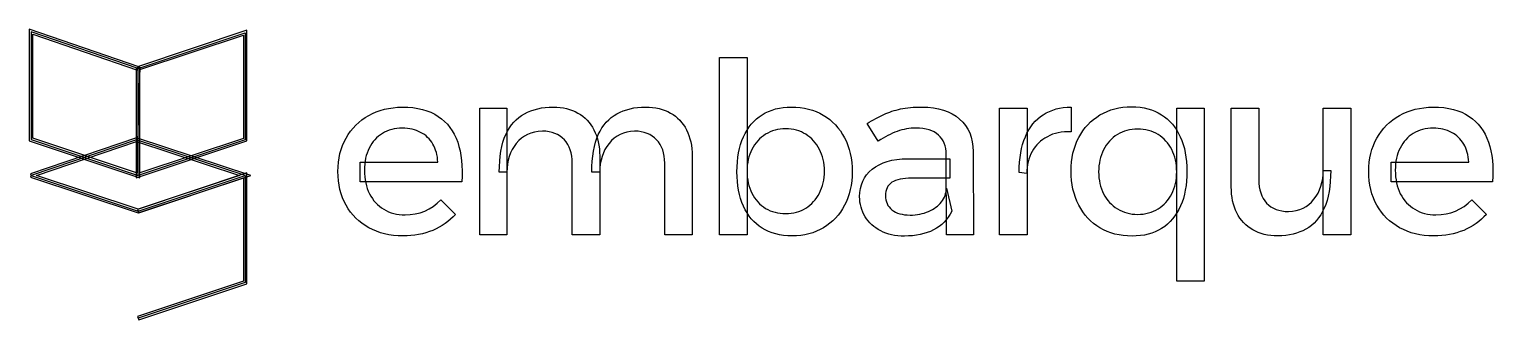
# Model space of a CAD drawing. Extents: x 0 to 480, y 0 to 96.
import ezdxf

# ---------------------------------------------------------------- set-up
doc = ezdxf.new("R2010")
doc.units = 0
doc.layers.get('0').update_dxf_attribs({"linetype": 'CONTINUOUS'})

msp = doc.modelspace()

# ---------------------------------------------------------------- linework, layer by layer
at = {"color": 7}
for points in [[(-0.000152, 95.638714), (-0.000152, 59.071008), (36.269978, 46.90254), (36.269978, 83.232831), (35.126935, 48.519342), (1.169748, 59.912172), (1.169748, 94.001499), (35.495416, 82.261674), (35.100077, 82.814932), (36.269978, 83.232831), (35.873565, 83.368191)], [(35.684568, 82.815085), (0.584845, 94.820361), (0.584845, 59.491318), (35.684568, 47.715361)], [(71.369296, 95.327117), (35.499447, 83.368979), (35.684539, 82.813689), (35.099543, 82.813689), (35.099543, 46.902704), (71.369296, 58.993389)], [(35.684575, 82.814824), (70.784335, 94.514744), (70.784335, 59.414984), (35.684575, 47.715064)], [(70.199304, 93.704677), (70.199304, 59.836603), (36.269535, 48.525155), (36.269535, 82.393229)], [(226.356784, 86.35084), (235.371573, 86.35084), (235.371573, 28.185875), (226.356784, 28.185875)], [(147.714683, 69.810668), (156.65108, 69.810668), (156.65108, 28.185875), (147.714683, 28.185875)], [(249.952008, 70.124226)], [(318.185986, 69.810668), (327.200775, 69.810668), (327.200775, 28.185875), (318.185986, 28.185875)], [(361.474453, 70.202615)], [(376.290056, 69.810668), (385.304839, 69.810668), (385.304839, 12.978322), (376.290056, 12.978322)], [(424.360258, 69.810668), (433.375041, 69.810668), (433.375041, 28.185875), (424.360258, 28.185875)], [(248.07066, 62.990788)], [(363.512577, 62.912397)], [(35.140906, 60.028059), (0.390763, 48.266446), (0.578149, 47.711156), (0.393056, 47.155866), (35.684765, 35.398815), (72.640062, 47.71573)], [(0.578862, 47.711319), (35.685643, 36.014909), (70.778383, 47.711319), (35.143936, 59.411239)], [(35.147926, 58.794092), (68.91544, 47.706581), (35.684929, 36.630512), (2.415563, 47.71573)], [(71.369296, 48.527436), (35.499447, 36.569299), (35.869632, 35.461013), (70.199304, 46.904997), (70.199304, 12.970654), (35.499447, 1.469539), (35.869632, 0.358959), (71.369296, 12.125148)]]:
    msp.add_lwpolyline(points, close=True, dxfattribs=at)
for points in [[(341.624433, 70.124226), (341.624433, 61.971726)], [(394.18032, 43.942154), (394.18032, 69.810668), (403.195109, 69.810668), (403.195109, 46.293837)], [(278.424954, 58.914534), (274.740655, 64.715354)], [(187.066181, 54.05439), (187.066181, 28.185875), (178.051397, 28.185875), (178.051397, 51.702707)], [(217.402895, 54.05439), (217.402895, 28.185875), (208.388107, 28.185875), (208.388107, 51.702707)], [(288.06686, 53.192105), (301.863401, 53.192105), (301.863401, 46.764173), (289.399476, 46.764173)], [(309.545563, 55.543788), (309.623954, 28.185875), (300.765948, 28.185875), (300.687557, 54.603117)], [(141.81797, 45.588329), (108.502454, 45.588329), (108.502454, 52.016266), (133.979025, 52.016266)], [(156.65108, 48.723906), (154.142615, 48.723906)], [(187.066181, 48.723906), (184.47933, 48.723906)], [(327.122384, 48.331962), (324.613924, 48.645521)], [(424.360258, 49.351024), (426.790327, 49.351024)], [(479.877537, 45.588329), (446.562021, 45.588329), (446.562021, 52.016266), (472.038593, 52.016266)], [(35.684575, 36.015144), (70.784335, 47.715064), (70.784335, 12.548615), (35.684575, 0.915384)], [(300.765948, 43.550204), (302.490513, 35.946428)], [(134.998088, 39.709123), (139.77984, 34.927365)], [(473.057655, 39.709123), (477.839407, 34.927365)]]:
    msp.add_lwpolyline(points, dxfattribs=at)
for points in [[(103.877479, 59.933596), (105.654307, 63.121434), (108.136638, 65.603767), (111.324473, 67.380595)], [(111.324473, 67.380595), (114.512311, 69.157422), (118.170485, 70.071966), (122.298995, 70.124226)], [(122.298995, 70.124226), (127.211401, 70.124226), (131.157003, 69.105163), (134.135802, 67.067037)], [(156.25913, 61.10944), (157.722401, 64.245018), (159.760528, 66.518312), (162.373509, 67.929321)], [(162.373509, 67.929321), (165.038747, 69.392591), (168.174325, 70.124226), (171.780242, 70.124226)], [(171.780242, 70.124226), (174.968077, 70.124226), (177.685576, 69.47098), (179.93274, 68.16449)], [(179.93274, 68.16449), (182.232164, 66.857997), (183.982862, 65.00278), (185.184833, 62.598838)], [(186.595845, 61.10944), (188.059112, 64.245018), (190.097237, 66.518312), (192.710218, 67.929321)], [(192.710218, 67.929321), (195.37546, 69.392591), (198.511038, 70.124226), (202.116951, 70.124226)], [(202.116951, 70.124226), (205.30479, 70.124226), (208.022291, 69.47098), (210.269454, 68.16449)], [(210.269454, 68.16449), (212.568879, 66.857997), (214.319577, 65.00278), (215.521548, 62.598838)], [(234.195728, 60.325546), (235.606739, 63.513384), (237.644865, 65.943457), (240.310107, 67.615763)], [(240.310107, 67.615763), (243.027606, 69.288072), (246.241573, 70.124226), (249.952008, 70.124226)], [(249.952008, 70.124226), (253.923739, 70.124226), (257.399004, 69.235812), (260.377803, 67.458985)], [(260.377803, 67.458985), (263.356602, 65.682158), (265.682155, 63.199825), (267.354462, 60.011987)], [(274.740655, 64.715354), (276.674258, 65.917325), (278.503345, 66.910258), (280.227916, 67.694153)], [(280.227916, 67.694153), (281.952483, 68.478047), (283.78157, 69.079033), (285.715177, 69.49711)], [(285.715177, 69.49711), (287.701041, 69.915187), (290.026594, 70.124226), (292.691836, 70.124226)], [(292.691836, 70.124226), (298.074577, 70.124226), (302.203087, 68.817734), (305.077364, 66.204751)], [(326.652048, 60.403937), (328.010798, 63.591772), (329.970533, 65.995714), (332.531254, 67.615763)], [(332.531254, 67.615763), (335.091978, 69.288072), (338.123038, 70.124226), (341.624433, 70.124226)], [(344.150385, 60.090378), (345.822691, 63.278217), (348.148244, 65.760548), (351.127043, 67.537374)], [(351.127043, 67.537374), (354.105842, 69.314201), (357.554979, 70.202615), (361.474453, 70.202615)], [(361.474453, 70.202615), (365.341666, 70.202615), (368.607892, 69.340331), (371.27313, 67.615763)], [(371.27313, 67.615763), (373.990633, 65.943457), (376.054888, 63.513384), (377.465895, 60.325546)], [(441.937046, 59.933596), (443.713874, 63.121434), (446.196205, 65.603767), (449.38404, 67.380595)], [(449.38404, 67.380595), (452.571879, 69.157422), (456.230053, 70.071966), (460.358562, 70.124226)], [(460.358562, 70.124226), (465.270968, 70.124226), (469.21657, 69.105163), (472.195369, 67.067037)], [(122.377386, 63.225956), (119.868922, 63.225956), (117.674017, 62.651099), (115.792672, 61.501385)], [(128.334982, 61.814944), (126.610415, 62.755618), (124.624549, 63.225956), (122.377386, 63.225956)], [(134.135802, 67.067037), (137.114601, 65.081173), (139.231117, 62.259154), (140.485349, 58.60098)], [(185.184833, 62.598838), (186.439065, 60.247157), (187.066181, 57.399007), (187.066181, 54.05439)], [(215.521548, 62.598838), (216.775779, 60.247157), (217.402895, 57.399007), (217.402895, 54.05439)], [(248.07066, 62.990788), (245.614457, 62.990788), (243.419552, 62.389802), (241.485946, 61.187831)], [(254.655374, 61.187831), (252.774028, 62.389802), (250.579124, 62.990788), (248.07066, 62.990788)], [(290.732097, 63.225956), (288.746233, 63.225956), (286.708109, 62.860138), (284.617724, 62.128502)], [(298.179097, 60.952664), (296.506786, 62.468192), (294.024453, 63.225956), (290.732097, 63.225956)], [(305.077364, 66.204751), (308.003906, 63.644031), (309.493306, 60.090376), (309.545563, 55.543788)], [(363.512577, 62.912397), (361.004114, 62.912397), (358.783079, 62.311411), (356.849472, 61.10944)], [(370.175677, 61.10944), (368.242074, 62.311411), (366.021041, 62.912397), (363.512577, 62.912397)], [(460.436953, 63.225956), (457.928493, 63.225956), (455.733588, 62.651099), (453.852239, 61.501385)], [(466.39455, 61.814944), (464.669982, 62.755618), (462.684117, 63.225956), (460.436953, 63.225956)], [(472.195369, 67.067037), (475.174169, 65.081173), (477.290684, 62.259154), (478.544916, 58.60098)], [(101.212236, 48.959074), (101.212236, 53.139844), (102.10065, 56.798018), (103.877479, 59.933596)], [(115.792672, 61.501385), (113.963586, 60.351674), (112.526448, 58.731627), (111.481255, 56.641242)], [(132.332846, 57.973863), (131.392171, 59.646169), (130.05955, 60.92653), (128.334982, 61.814944)], [(133.979025, 52.016266), (133.874504, 54.367948), (133.325777, 56.353813), (132.332846, 57.973863)], [(140.485349, 58.60098), (141.73958, 54.942806), (142.183787, 50.605256), (141.81797, 45.588329)], [(154.142615, 48.723906), (154.142615, 53.845351), (154.84812, 57.973863), (156.25913, 61.10944)], [(159.708267, 58.20903), (157.670142, 55.64831), (156.65108, 52.486602), (156.65108, 48.723906)], [(168.252714, 62.206894), (164.646801, 62.102372), (161.798652, 60.769751), (159.708267, 58.20903)], [(175.464541, 59.384875), (173.739974, 61.266221), (171.336031, 62.206894), (168.252714, 62.206894)], [(178.051397, 51.702707), (178.051397, 54.995063), (177.189112, 57.555786), (175.464541, 59.384875)], [(184.47933, 48.723906), (184.47933, 53.845351), (185.184835, 57.973863), (186.595845, 61.10944)], [(190.123367, 58.20903), (188.085243, 55.64831), (187.066181, 52.486602), (187.066181, 48.723906)], [(198.511038, 62.206894), (194.957386, 62.102372), (192.161495, 60.769751), (190.123367, 58.20903)], [(205.72287, 59.384875), (203.998303, 61.266221), (201.594359, 62.206894), (198.511038, 62.206894)], [(208.388107, 51.702707), (208.388107, 54.995063), (207.499694, 57.555786), (205.72287, 59.384875)], [(232.079213, 48.880688), (232.079213, 53.375016), (232.784718, 57.189968), (234.195728, 60.325546)], [(241.485946, 61.187831), (239.552343, 59.98586), (238.036815, 58.339682), (236.939361, 56.249297)], [(259.123573, 56.249297), (258.07838, 58.339682), (256.588981, 59.98586), (254.655374, 61.187831)], [(267.354462, 60.011987), (269.026772, 56.824149), (269.862927, 53.113716), (269.862927, 48.880688)], [(284.617724, 62.128502), (282.579596, 61.396867), (280.515339, 60.325544), (278.424954, 58.914534)], [(300.687557, 54.603117), (300.687557, 57.320616), (299.851403, 59.437132), (298.179097, 60.952664)], [(324.613924, 48.645521), (324.613924, 53.296626), (325.293299, 57.216099), (326.652048, 60.403937)], [(333.863875, 60.403937), (331.721233, 59.254223), (330.048926, 57.634173), (328.846955, 55.543788)], [(341.624433, 61.971726), (338.645634, 62.128504), (336.058781, 61.605908), (333.863875, 60.403937)], [(341.641925, 49.115856), (341.641925, 53.296626), (342.478078, 56.9548), (344.150385, 60.090378)], [(356.849472, 61.10944), (354.915869, 59.907469), (353.400341, 58.235161), (352.302888, 56.092515)], [(374.643876, 56.170906), (373.598683, 58.261291), (372.109284, 59.907469), (370.175677, 61.10944)], [(377.465895, 60.325546), (378.929166, 57.189968), (379.634671, 53.427275), (379.58241, 49.037465)], [(439.271804, 48.959074), (439.271804, 53.139844), (440.160218, 56.798018), (441.937046, 59.933596)], [(453.852239, 61.501385), (452.023154, 60.351674), (450.586015, 58.731627), (449.540822, 56.641242)], [(470.392413, 57.973863), (469.451738, 59.646169), (468.119117, 60.92653), (466.39455, 61.814944)], [(472.038593, 52.016266), (471.934071, 54.367948), (471.385345, 56.353813), (470.392413, 57.973863)], [(478.544916, 58.60098), (479.799148, 54.942806), (480.243355, 50.605256), (479.877537, 45.588329)], [(111.481255, 56.641242), (110.436062, 54.603117), (109.913466, 52.199175), (109.913466, 49.429415)], [(236.939361, 56.249297), (235.894169, 54.211169), (235.371573, 51.833355), (235.371573, 49.115856)], [(260.769753, 49.115856), (260.769753, 51.781098), (260.221026, 54.158912), (259.123573, 56.249297)], [(276.386829, 49.742968), (279.156589, 51.990136), (283.049933, 53.139848), (288.06686, 53.192105)], [(328.846955, 55.543788), (327.697241, 53.453403), (327.122384, 51.049461), (327.122384, 48.331962)], [(352.302888, 56.092515), (351.257695, 54.00213), (350.708968, 51.598188), (350.656708, 48.880688)], [(376.290056, 48.880688), (376.290056, 51.650448), (375.741329, 54.080521), (374.643876, 56.170906)], [(449.540822, 56.641242), (448.49563, 54.603117), (447.973033, 52.199175), (447.973033, 49.429415)], [(103.877479, 37.906166), (102.10065, 41.094001), (101.212236, 44.778304), (101.212236, 48.959074)], [(109.913466, 49.429415), (109.913466, 46.450616), (110.462191, 43.863763), (111.559641, 41.668856)], [(234.195728, 37.592608), (232.784718, 40.780446), (232.079213, 44.54314), (232.079213, 48.880688)], [(235.371573, 49.115856), (235.371573, 46.398353), (235.894169, 43.968281), (236.939361, 41.825639)], [(259.123573, 41.904024), (260.221026, 43.994409), (260.769753, 46.398353), (260.769753, 49.115856)], [(269.862927, 48.880688), (269.862927, 44.752175), (269.026772, 41.094001), (267.354462, 37.906166)], [(272.310581, 40.728185), (272.310581, 44.490877), (273.66933, 47.495805), (276.386829, 49.742968)], [(344.150385, 37.984552), (342.478078, 41.224651), (341.641925, 44.935086), (341.641925, 49.115856)], [(350.656708, 48.880688), (350.708968, 46.163186), (351.257695, 43.759242), (352.302888, 41.668856)], [(374.643876, 41.668856), (375.741329, 43.759242), (376.290056, 46.163186), (376.290056, 48.880688)], [(379.58241, 49.037465), (379.634671, 44.647656), (378.955296, 40.858833), (377.544286, 37.670999)], [(421.303066, 39.8659), (423.341194, 42.426624), (424.360258, 45.588332), (424.360258, 49.351024)], [(426.790327, 49.351024), (426.790327, 44.229579), (426.084822, 40.101068), (424.673811, 36.96549)], [(441.937046, 37.906166), (440.160218, 41.094001), (439.271804, 44.778304), (439.271804, 48.959074)], [(447.973033, 49.429415), (447.973033, 46.450616), (448.52176, 43.863763), (449.619213, 41.668856)], [(282.893153, 45.431552), (281.482142, 44.543138), (280.776637, 43.079869), (280.776637, 41.041744)], [(289.399476, 46.764173), (286.472937, 46.764173), (284.304163, 46.319966), (282.893153, 45.431552)], [(299.119768, 39.00362), (300.16496, 40.362369), (300.713687, 41.877897), (300.765948, 43.550204)], [(395.983277, 35.397701), (394.781306, 37.801647), (394.18032, 40.649798), (394.18032, 43.942154)], [(403.195109, 46.293837), (403.195109, 43.053738), (404.057392, 40.493016), (405.78196, 38.61167)], [(111.559641, 41.668856), (112.709355, 39.473953), (114.277143, 37.775516), (116.263007, 36.573545)], [(123.239671, 34.770589), (127.890777, 34.770589), (131.810249, 36.416767), (134.998088, 39.709123)], [(236.939361, 41.825639), (238.036815, 39.735253), (239.552343, 38.089075), (241.485946, 36.887104)], [(254.655374, 36.96549), (256.588981, 38.167461), (258.07838, 39.813639), (259.123573, 41.904024)], [(274.113537, 34.143471), (272.911566, 36.129338), (272.310581, 38.324243), (272.310581, 40.728185)], [(280.776637, 41.041744), (280.776637, 39.108138), (281.482142, 37.566477), (282.893153, 36.416763)], [(294.886737, 35.868042), (296.663565, 36.651935), (298.074575, 37.697127), (299.119768, 39.00362)], [(352.302888, 41.668856), (353.400341, 39.578471), (354.915869, 37.932293), (356.849472, 36.730322)], [(370.175677, 36.730322), (372.109284, 37.932293), (373.598683, 39.578471), (374.643876, 41.668856)], [(405.78196, 38.61167), (407.506527, 36.782585), (409.884339, 35.868042), (412.915395, 35.868042)], [(412.915395, 35.868042), (416.521312, 35.97256), (419.317202, 37.305179), (421.303066, 39.8659)], [(449.619213, 41.668856), (450.768924, 39.473953), (452.336713, 37.775516), (454.32258, 36.573545)], [(461.299239, 34.770589), (465.950344, 34.770589), (469.869817, 36.416767), (473.057655, 39.709123)], [(111.324473, 30.537558), (108.136638, 32.314386), (105.654307, 34.770589), (103.877479, 37.906166)], [(116.263007, 36.573545), (118.301135, 35.371574), (120.62669, 34.770589), (123.239671, 34.770589)], [(139.77984, 34.927365), (137.741715, 32.680202), (135.259384, 30.929504), (132.332846, 29.675272)], [(240.310107, 30.380781), (237.644865, 32.053088), (235.606739, 34.45703), (234.195728, 37.592608)], [(241.485946, 36.887104), (243.419552, 35.73739), (245.614457, 35.162533), (248.07066, 35.162533)], [(248.07066, 35.162533), (250.579124, 35.162533), (252.774028, 35.763519), (254.655374, 36.96549)], [(267.354462, 37.906166), (265.734416, 34.770589), (263.434993, 32.314386), (260.456194, 30.537558)], [(279.208848, 29.518496), (277.013945, 30.668206), (275.315508, 32.209864), (274.113537, 34.143471)], [(282.893153, 36.416763), (284.356424, 35.267053), (286.342291, 34.692198), (288.850755, 34.692198)], [(288.850755, 34.692198), (291.097918, 34.692198), (293.109912, 35.084146), (294.886737, 35.868042)], [(302.490513, 35.946428), (301.184024, 33.228928), (299.198159, 31.190804), (296.532917, 29.832054)], [(351.127043, 30.459167), (348.148244, 32.288256), (345.822691, 34.796717), (344.150385, 37.984552)], [(356.849472, 36.730322), (358.783079, 35.528351), (361.004114, 34.927365), (363.512577, 34.927365)], [(363.512577, 34.927365), (366.021041, 34.927365), (368.242074, 35.528351), (370.175677, 36.730322)], [(377.544286, 37.670999), (376.133275, 34.48316), (374.069021, 32.026957), (371.351522, 30.30239)], [(401.23537, 29.832054), (398.988206, 31.138543), (397.237508, 32.993759), (395.983277, 35.397701)], [(424.673811, 36.96549), (423.262805, 33.829912), (421.250811, 31.53049), (418.637829, 30.067222)], [(449.38404, 30.537558), (446.196205, 32.314386), (443.713874, 34.770589), (441.937046, 37.906166)], [(454.32258, 36.573545), (456.360704, 35.371574), (458.686257, 34.770589), (461.299239, 34.770589)], [(477.839407, 34.927365), (475.801283, 32.680202), (473.318951, 30.929504), (470.392413, 29.675272)], [(122.534163, 27.872316), (118.248874, 27.872316), (114.512311, 28.76073), (111.324473, 30.537558)], [(132.332846, 29.675272), (129.406307, 28.473301), (126.140079, 27.872316), (122.534163, 27.872316)], [(250.108784, 27.872316), (246.293832, 27.872316), (243.027606, 28.708471), (240.310107, 30.380781)], [(260.456194, 30.537558), (257.529656, 28.76073), (254.080519, 27.872316), (250.108784, 27.872316)], [(286.969407, 27.793925), (283.990608, 27.793925), (281.403755, 28.368782), (279.208848, 29.518496)], [(296.532917, 29.832054), (293.867675, 28.473301), (290.679838, 27.793925), (286.969407, 27.793925)], [(361.63123, 27.793925), (357.659499, 27.793925), (354.158103, 28.682339), (351.127043, 30.459167)], [(371.351522, 30.30239), (368.686279, 28.63008), (365.446182, 27.793925), (361.63123, 27.793925)], [(409.466264, 27.872316), (406.278426, 27.872316), (403.534794, 28.525562), (401.23537, 29.832054)], [(418.637829, 30.067222), (416.077105, 28.656212), (413.019917, 27.924576), (409.466264, 27.872316)], [(460.593735, 27.872316), (456.308444, 27.872316), (452.571879, 28.76073), (449.38404, 30.537558)], [(470.392413, 29.675272), (467.465874, 28.473301), (464.199649, 27.872316), (460.593735, 27.872316)]]:
    msp.add_open_spline(points, degree=3, dxfattribs=at)

doc.saveas('drawing.dxf')
